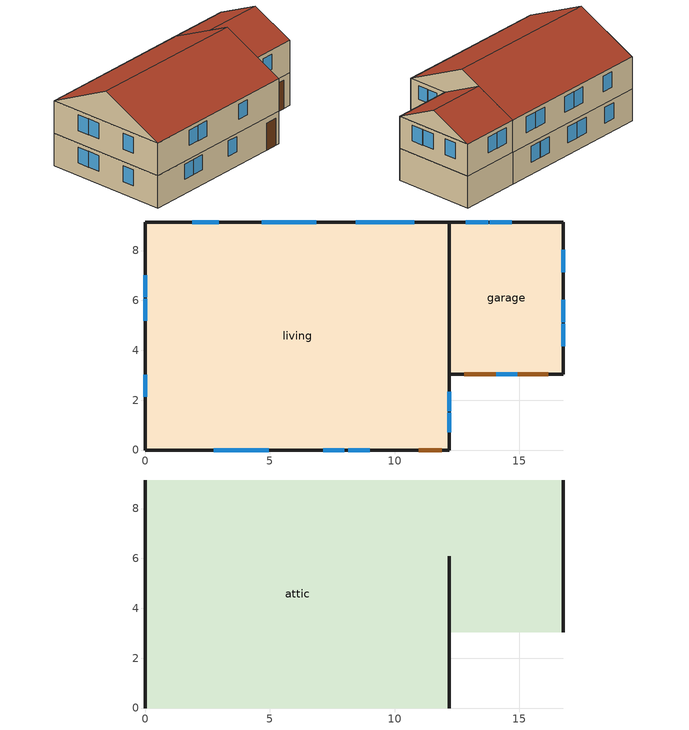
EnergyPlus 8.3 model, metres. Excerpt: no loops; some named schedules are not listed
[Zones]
garage
 floor ground (GrndUninsUnfinGrgFloor): 16.76,9.14 16.76,3.05 12.19,3.05 12.19,9.14 z0
 wall outside (ExtUninsUnfinWall): 16.76,3.05 16.76,9.14 12.19,9.14 12.19,3.05 16.76,3.05 z0:2.44
 door (GarageDoors): 12.8,3.05 16.15,3.05 z0:2.13
living
 floor to garage (UnfinInsFinFloor): 16.76,9.14 16.76,3.05 12.19,3.05 12.19,9.14 z2.44
 floor adiabatic (FinUninsFinFloor): 12.19,9.14 12.19,0 0,0 0,9.14 z2.44
 floor ground (Slab): 12.19,9.14 12.19,0 0,0 0,9.14 z0
 wall outside (ExtInsFinWall): 12.19,9.14 0,9.14 0,0 12.19,0 12.19,3.05 16.76,3.05 16.76,9.14 12.19,9.14 z2.44:4.88; 0,9.14 0,0 12.19,0 12.19,3.05 12.19,9.14 0,9.14 z0:2.44
 window (Sub Surface 26-Glass): 10.79,9.14 9.88,9.14 z3.38:4.57
 window (Sub Surface 27-Glass): 9.82,9.14 8.93,9.14 z3.38:4.57
 window (Sub Surface 28-Glass): 6.86,9.14 5.97,9.14 z3.38:4.57
 window (Sub Surface 29-Glass): 5.91,9.14 5.01,9.14 z3.38:4.57
 window (Sub Surface 30-Glass): 2.95,9.14 2.06,9.14 z3.38:4.57
 window (Sub Surface 14-Glass): 0,7.02 0,6.13 z0.93:2.13
 window (Sub Surface 15-Glass): 0,6.07 0,5.19 z0.93:2.13
 window (Sub Surface 16-Glass): 0,3.01 0,2.13 z0.93:2.13
 window (Sub Surface 21-Glass): 16.76,4.16 16.76,5.06 z3.37:4.57
 window (Sub Surface 22-Glass): 16.76,5.12 16.76,6.02 z3.37:4.57
 window (Sub Surface 23-Glass): 16.76,7.13 16.76,8.03 z3.37:4.57
 window (Sub Surface 24-Glass): 14.7,9.14 13.81,9.14 z3.38:4.57
 window (Sub Surface 25-Glass): 13.75,9.14 12.85,9.14 z3.38:4.57
 window (Sub Surface 9-Glass): 14.08,3.05 14.93,3.05 z3.44:4.57
 window (Sub Surface 32-Glass): 2.79,9.14 1.89,9.14 z0.93:2.13
 window (Sub Surface 33-Glass): 5.58,9.14 4.68,9.14 z0.93:2.13
 window (Sub Surface 34-Glass): 6.55,9.14 5.64,9.14 z0.93:2.13
 window (Sub Surface 35-Glass): 9.34,9.14 8.43,9.14 z0.93:2.13
 window (Sub Surface 36-Glass): 10.3,9.14 9.4,9.14 z0.93:2.13
 window (Sub Surface 10-Glass): 12.19,0.71 12.19,1.49 z3.53:4.57
 window (Sub Surface 18-Glass): 12.19,1.55 12.19,2.33 z3.53:4.57
 window (Sub Surface 19-Glass): 12.19,0.71 12.19,1.49 z1.1:2.13
 window (Sub Surface 20-Glass): 12.19,1.55 12.19,2.33 z1.1:2.13
 window (Sub Surface 3-Glass): 2.74,0 3.59,0 z1.08:2.21
 window (Sub Surface 4-Glass): 3.65,0 4.5,0 z1.08:2.21
 window (Sub Surface 5-Glass): 7.13,0 7.98,0 z1.08:2.21
 window (Sub Surface 11-Glass): 0,7.02 0,6.13 z3.37:4.57
 window (Sub Surface 12-Glass): 0,6.07 0,5.19 z3.37:4.57
 window (Sub Surface 13-Glass): 0,3.01 0,2.13 z3.37:4.57
 window (Sub Surface 6-Glass): 3.2,0 4.04,0 z3.44:4.57
 window (Sub Surface 7-Glass): 4.1,0 4.95,0 z3.44:4.57
 window (Sub Surface 8-Glass): 8.15,0 9,0 z3.44:4.57
 door (LivingDoors): 10.97,0 11.89,0 z0:2.03
 ceiling adiabatic (RevFinUninsFinFloor): 12.19,0 12.19,9.14 0,9.14 0,0 z2.44
attic
 floor to living (FinInsUnfinUAFloor): 12.19,9.14 12.19,0 0,0 0,9.14 z4.88; 16.76,9.14 16.76,3.05 12.19,3.05 12.19,9.14 z4.88
 wall outside (ExtUninsUnfinWall): 12.19,4.57,7.16 12.19,0,4.88 12.19,3.05,4.88 12.19,6.1,6.4; 0,4.57,7.16 0,9.14,4.88 0,0,4.88; 16.76,6.1,6.4 16.76,3.05,4.88 16.76,9.14,4.88
 roof outside (UnfinInsExtRoof): 12.19,4.57,7.16 12.19,9.14,4.88 0,9.14,4.88 0,4.57,7.16; 0,4.57,7.16 0,0,4.88 12.19,0,4.88 12.19,4.57,7.16; 16.76,6.1,6.4 16.76,9.14,4.88 12.19,9.14,4.88 12.19,6.1,6.4; 12.19,6.1,6.4 12.19,3.05,4.88 16.76,3.05,4.88 16.76,6.1,6.4
[Building]
simple residential geometry
[Site:Location]
Site 1: Latitude {deg}=39.74; Longitude {deg}=-105.18; Time Zone {hr}=-7; Elevation {m}=1829
[Site:WaterMainsTemperature]
Calculation Method=Correlation; Annual Average Outdoor Air Temperature {C}=9.76111; Maximum Difference In Monthly Average Outdoor Air Temperatures {deltaC}=22.8111
[SizingPeriod:DesignDay] Month=7; Day of Month=21; Day Type=SummerDesignDay; Daily Dry-Bulb Temperature Range {deltaC}=15.2; Dry-Bulb Temperature Range Modifier Type=DefaultMultipliers; Barometric Pressure {Pa}=81198; Wind Speed {m/s}=4.9; Wind Direction {deg}=0; Rain Indicator=No; Snow Indicator=No; Daylight Saving Time Indicator=No; Solar Model Indicator=ASHRAETau; ASHRAE Clear Sky Optical Depth for Beam Irradiance (taub)=0.424; ASHRAE Clear Sky Optical Depth for Diffuse Irradiance (taud)=2.025
Name | Maximum Dry-Bulb Temperature {C} | Humidity Condition Type | Wetbulb or DewPoint at Maximum Dry-Bulb {C} | Enthalpy at Maximum Dry-Bulb {J/kg}
Denver Centennial  Golden   N Ann Clg .4% Condns DB=>MWB | 33 | Wetbulb | 15.7
Denver Centennial  Golden   N Ann Clg .4% Condns DP=>MDB | 20.2 | Dewpoint | 16.1
Denver Centennial  Golden   N Ann Clg .4% Condns Enth=>MDB | 27.3 | Enthalpy |  | 59700
Denver Centennial  Golden   N Ann Clg .4% Condns WB=>MDB | 27.3 | Wetbulb | 18.4
[Site:GroundTemperature:BuildingSurface]
5.66205, 3.91754, 3.7762, 4.60196, 7.92101, 11.2274, 14.0969, 15.9192, 16.0823, 14.6138, 11.8262, 8.62144
[Site:GroundTemperature:Deep]
9.76111, 9.76111, 9.76111, 9.76111, 9.76111, 9.76111, 9.76111, 9.76111, 9.76111, 9.76111, 9.76111, 9.76111
[Site:WeatherStation]
Wind Sensor Height Above Ground {m}=9.99744; Wind Speed Profile Exponent=0.15; Wind Speed Profile Boundary Layer Thickness {m}=269.992; Air Temperature Sensor Height Above Ground {m}=1.5
[Site:HeightVariation]
Wind Speed Profile Exponent=0.25; Wind Speed Profile Boundary Layer Thickness {m}=358.445; Air Temperature Gradient Coefficient {K/m}=0.0065
[Material]
Name | Roughness | Thickness {m} | Conductivity {W/m-K} | Density {kg/m3} | Specific Heat {J/kg-K} | Thermal Absorptance | Solar Absorptance | Visible Absorptance
AddforCTFCalc; Plywood-3_4in; Plywood-3_4in 1; Plywood-3_4in 2 | Rough | 0.01905 | 0.11544 | 512.591 | 1214.172 | 0.9 | 0.7 | 0.7
CarpetBareLayer; CarpetBareLayer 1 | Rough | 0.0127 | 0.0433377 | 54.4628 | 1339.776 | 0.9 | 0.9 | 0.7
Concrete-4in | Rough | 0.1016 | 1.3112 | 2242.58 | 837.36 | 0.9 | 0.7 | 0.7
DoorMaterial; GarageDoorMaterial | Smooth | 0.0633984 | 0.0873133 | 512.591 | 1214.172 | 0.9 | 0.7 | 0.7
ExteriorFinish | Rough | 0.009525 | 0.0901424 | 177.805 | 1046.7 | 0.9 | 0.3 | 0.3
FloorMass; FloorMass 1 | Rough | 0.015875 | 0.11544 | 544.628 | 1214.172 | 0.9 | 0.6 | 0.7
GarageFurnitureMaterial | Rough | 0.1524 | 0.11544 | 640.739 | 1214.172 | 0.9 | 0.7 | 0.7
GypsumBoard-Ceiling; GypsumBoard-Ceiling 1 | Rough | 0.0127 | 0.160266 | 800.923 | 837.36 | 0.9 | 0.3 | 0.1
GypsumBoard-ExtWall; PartitionWallMass 1 | Rough | 0.0127 | 0.160266 | 800.923 | 837.36 | 0.9 | 0.5 | 0.1
IntFloorIns | Rough | 0.1397 | 1.90462 | 106.355 | 1151.63 | 0.9 | 0.7 | 0.7
LivingFurnitureMaterial | Rough | 0.1524 | 0.11544 | 640.739 | 1214.172 | 0.9 | 0.6 | 0.1
Mat-Fic-Slab | Rough | 0.0254 | 0.0217519 | 40.0462 | 1214.172 | 0.9 | 0.7 | 0.7
Plywood-1_2in; Plywood-1_2in 1 | Rough | 0.0127 | 0.11544 | 512.591 | 1214.172 | 0.9 | 0.7 | 0.7
RoofingMaterial | Rough | 0.0094488 | 0.162689 | 1121.29 | 1465.38 | 0.91 | 0.85 | 0.85
SlabCarpetBareEquivalentMaterial | Rough | 0.0254 | 0.0866804 | 40.0462 | 1214.172 | 0.9 | 0.6 | 0.7
SlabMass | Rough | 0.1016 | 1.31247 | 2242.58 | 837.36 | 0.9 | 0.6 | 0.7
SlabSoil-12in; Soil-12in | Rough | 0.3048 | 1.73073 | 1842.12 | 418.68 | 0.9 | 0.7 | 0.7
StudandAirFloor | Rough | 0.0889 | 0.448724 | 67.468 | 1211.59 | 0.9 | 0.7 | 0.7
StudandAirWall; StudandAirWall 1 | Rough | 0.0889 | 0.4425 | 48.9212 | 1210.47 | 0.9 | 0.7 | 0.7
StudandCavity | Rough | 0.0889 | 0.338232 | 128.864 | 1213.01 | 0.9 | 0.7 | 0.7
UARoofIns | Rough | 0.18415 | 9.5252 | 36.7699 | 1209.11 | 0.9 | 0.7 | 0.7
[Material:NoMass]
Adiabatic: Roughness=Rough; Thermal Resistance {m2-K/W}=176.11; Thermal Absorptance=0.9; Solar Absorptance=0.7; Visible Absorptance=0.7
[WindowMaterial:Shade]
CoolingShade: Solar Transmittance=0.999; Solar Reflectance=0.00099; Visible Transmittance=0.999; Visible Reflectance=0.00099; Infrared Hemispherical Emissivity=1e-005; Infrared Transmittance=0.999; Thickness {m}=0.0001; Conductivity {W/m-K}=10000; Shade to Glass Distance {m}=0.001; Top Opening Multiplier=0; Bottom Opening Multiplier=0; Left-Side Opening Multiplier=0; Right-Side Opening Multiplier=0; Airflow Permeability=0
[WindowMaterial:SimpleGlazingSystem] U-Factor {W/m2-K}=2.15774; Solar Heat Gain Coefficient=0.308
Sub Surface 10-Win; Sub Surface 11-Win; Sub Surface 12-Win; Sub Surface 13-Win; Sub Surface 14-Win; Sub Surface 15-Win; Sub Surface 16-Win; Sub Surface 18-Win; Sub Surface 19-Win; Sub Surface 20-Win; Sub Surface 21-Win; Sub Surface 22-Win; Sub Surface 23-Win; Sub Surface 24-Win; Sub Surface 25-Win; Sub Surface 26-Win; Sub Surface 27-Win; Sub Surface 28-Win; Sub Surface 29-Win; Sub Surface 3-Win; Sub Surface 30-Win; Sub Surface 32-Win; Sub Surface 33-Win; Sub Surface 34-Win; Sub Surface 35-Win; Sub Surface 36-Win; Sub Surface 4-Win; Sub Surface 5-Win; Sub Surface 6-Win; Sub Surface 7-Win; Sub Surface 8-Win; Sub Surface 9-Win
[WindowProperty:ShadingControl]
WindowShadingControl: Shading Type=InteriorShade; Shading Control Type=OnIfScheduleAllows; Schedule=WindowShadingSchedule; Shading Control Is Scheduled=Yes; Glare Control Is Active=No; Shading Device Material=CoolingShade
[Construction]
ExtInsFinWall: ExteriorFinish, Plywood-1_2in, StudandCavity, GypsumBoard-ExtWall
ExtUninsUnfinWall: ExteriorFinish, Plywood-1_2in 1, StudandAirWall
FinInsUnfinUAFloor: GypsumBoard-Ceiling, AddforCTFCalc
FinUninsFinFloor: GypsumBoard-Ceiling 1, StudandAirFloor, Plywood-3_4in 2, FloorMass 1, CarpetBareLayer 1
FinUninsFinWall: PartitionWallMass 1, StudandAirWall 1, PartitionWallMass 1
GarageDoors: GarageDoorMaterial
GarageFurniture: GarageFurnitureMaterial
GrndUninsUnfinGrgFloor: Adiabatic, Soil-12in, Concrete-4in
LivingDoors: DoorMaterial
LivingFurniture: LivingFurnitureMaterial
RevFinUninsFinFloor: CarpetBareLayer 1, FloorMass 1, Plywood-3_4in 2, StudandAirFloor, GypsumBoard-Ceiling 1
Slab: Mat-Fic-Slab, SlabSoil-12in, SlabMass, SlabCarpetBareEquivalentMaterial
Sub Surface 10-Glass: Sub Surface 10-Win
Sub Surface 11-Glass: Sub Surface 11-Win
Sub Surface 12-Glass: Sub Surface 12-Win
Sub Surface 13-Glass: Sub Surface 13-Win
Sub Surface 14-Glass: Sub Surface 14-Win
Sub Surface 15-Glass: Sub Surface 15-Win
Sub Surface 16-Glass: Sub Surface 16-Win
Sub Surface 18-Glass: Sub Surface 18-Win
Sub Surface 19-Glass: Sub Surface 19-Win
Sub Surface 20-Glass: Sub Surface 20-Win
Sub Surface 21-Glass: Sub Surface 21-Win
Sub Surface 22-Glass: Sub Surface 22-Win
Sub Surface 23-Glass: Sub Surface 23-Win
Sub Surface 24-Glass: Sub Surface 24-Win
Sub Surface 25-Glass: Sub Surface 25-Win
Sub Surface 26-Glass: Sub Surface 26-Win
Sub Surface 27-Glass: Sub Surface 27-Win
Sub Surface 28-Glass: Sub Surface 28-Win
Sub Surface 29-Glass: Sub Surface 29-Win
Sub Surface 3-Glass: Sub Surface 3-Win
Sub Surface 30-Glass: Sub Surface 30-Win
Sub Surface 32-Glass: Sub Surface 32-Win
Sub Surface 33-Glass: Sub Surface 33-Win
Sub Surface 34-Glass: Sub Surface 34-Win
Sub Surface 35-Glass: Sub Surface 35-Win
Sub Surface 36-Glass: Sub Surface 36-Win
Sub Surface 4-Glass: Sub Surface 4-Win
Sub Surface 5-Glass: Sub Surface 5-Win
Sub Surface 6-Glass: Sub Surface 6-Win
Sub Surface 7-Glass: Sub Surface 7-Win
Sub Surface 8-Glass: Sub Surface 8-Win
Sub Surface 9-Glass: Sub Surface 9-Win
UnfinInsExtRoof: RoofingMaterial, Plywood-3_4in, UARoofIns
UnfinInsFinFloor: IntFloorIns, Plywood-3_4in 1, FloorMass, CarpetBareLayer
[Zone]
Name | Part of Total Floor Area
attic; living | Yes
garage
[OtherEquipment] Zone or ZoneList=living; Design Level Calculation Method=EquipmentLevel
Name | Schedule | Design Level {W} | Fraction Latent
baths internal gains | baths internal gains | 15.5553 | 0
pump internal gains | Pump flat load schedule | 0
showers internal gains | showers internal gains | 142.983 | 0.487197
sinks internal gains | sinks internal gains | 28.5215 | 0.31222
[InternalMass]
Name | Construction | Zone | Surface Area {m2}
first floor garage GarageSpaceFurniture | GarageFurniture | garage | 2.78709
Space 2 LivingPartition | FinUninsFinWall | living | 9.2903e-05
Space 2 LivingSpaceFurniture | LivingFurniture | living | 44.5935
[Exterior:Lights]
residential_exterior_lighting: Schedule=Int_lighting_annual_schedule 1; Design Level {W}=182.444
[ZoneInfiltration:FlowCoefficient]
Living Infiltration: Zone=living; Schedule=AlwaysOn; Flow Coefficient=1; Stack Coefficient=1; Pressure Exponent=1; Wind Coefficient=1; Shelter Factor=1
[ZoneVentilation:DesignFlowRate]
Natural Ventilation: Zone or ZoneList=living; Schedule=NatVent; Design Flow Rate Calculation Method=Flow/Zone; Design Flow Rate {m3/s}=0.001; Ventilation Type=Natural; Fan Pressure Rise {Pa}=0; Fan Total Efficiency=1; Constant Term Coefficient=1; Temperature Term Coefficient=0; Velocity Term Coefficient=0; Velocity Squared Term Coefficient=0
[ZoneInfiltration:EffectiveLeakageArea] Schedule=AlwaysOn
Name | Zone | Effective Air Leakage Area {cm2} | Stack Coefficient | Wind Coefficient
GarageInfiltration | garage | 94.2863 | 0.000129067 | 0.000141939
UAtcInfiltration | attic | 4640.51 | 0.000180048 | 0.000138569
[Schedule:Day:Interval]
Pump flat load schedule: No, 24:00, 1
[Schedule:Week:Daily]
Schedule:Week:Daily {880e931e-8337-4f75-81ad-e14c7563a5fa}: Schedule Day 129, Schedule Day 129, Schedule Day 129, Schedule Day 129, Schedule Day 129, Schedule Day 129, Schedule Day 129, Schedule Day 127, Schedule Day 127, Schedule Day 127, Schedule Day 127, Schedule Day 127
Schedule:Week:Daily {58696c84-e8cb-4a0b-b5d5-74110d8afb4a}: Schedule Day 129, Schedule Day 129, Schedule Day 129, Schedule Day 131, Schedule Day 131, Schedule Day 131, Schedule Day 131, Schedule Day 127, Schedule Day 127, Schedule Day 127, Schedule Day 127, Schedule Day 127
Schedule:Week:Daily {e5e2bb9f-7584-4ad9-8916-548c8f20cdb3}: Schedule Day 131, Schedule Day 131, Schedule Day 131, Schedule Day 131, Schedule Day 131, Schedule Day 131, Schedule Day 131, Schedule Day 127, Schedule Day 127, Schedule Day 127, Schedule Day 127, Schedule Day 127
Schedule:Week:Daily {fd92367c-56a3-48fc-ac63-416bcc1844b5}: Schedule Day 131, Schedule Day 131, Schedule Day 131, Schedule Day 133, Schedule Day 133, Schedule Day 133, Schedule Day 133, Schedule Day 127, Schedule Day 127, Schedule Day 127, Schedule Day 127, Schedule Day 127
Schedule:Week:Daily {d1f7ef07-7868-41c7-8b3b-375ea5bb23ff}: Schedule Day 133, Schedule Day 133, Schedule Day 133, Schedule Day 133, Schedule Day 133, Schedule Day 133, Schedule Day 133, Schedule Day 127, Schedule Day 127, Schedule Day 127, Schedule Day 127, Schedule Day 127
Schedule:Week:Daily {2e0e918f-f288-4352-b89b-654903539fce}: Schedule Day 133, Schedule Day 133, Schedule Day 133, Schedule Day 133, Schedule Day 133, Schedule Day 133, Schedule Day 135, Schedule Day 127, Schedule Day 127, Schedule Day 127, Schedule Day 127, Schedule Day 127
Schedule:Week:Daily {ba5b4f15-e662-4e21-9d24-3f6da1db6270}: Schedule Day 135, Schedule Day 135, Schedule Day 135, Schedule Day 135, Schedule Day 135, Schedule Day 135, Schedule Day 135, Schedule Day 127, Schedule Day 127, Schedule Day 127, Schedule Day 127, Schedule Day 127
Schedule:Week:Daily {27369600-231b-4c36-892b-1bbe62be1ff1}: Schedule Day 135, Schedule Day 137, Schedule Day 137, Schedule Day 137, Schedule Day 137, Schedule Day 137, Schedule Day 137, Schedule Day 127, Schedule Day 127, Schedule Day 127, Schedule Day 127, Schedule Day 127
Schedule:Week:Daily {530e92c9-6170-4c5d-85ba-4efa6178590d}: Schedule Day 137, Schedule Day 137, Schedule Day 137, Schedule Day 137, Schedule Day 137, Schedule Day 137, Schedule Day 137, Schedule Day 127, Schedule Day 127, Schedule Day 127, Schedule Day 127, Schedule Day 127
Schedule:Week:Daily {b6715858-0477-4748-9205-96195efbc363}: Schedule Day 137, Schedule Day 137, Schedule Day 137, Schedule Day 137, Schedule Day 139, Schedule Day 139, Schedule Day 139, Schedule Day 127, Schedule Day 127, Schedule Day 127, Schedule Day 127, Schedule Day 127
Schedule:Week:Daily {a37a36d4-fccf-40c2-93ea-fb253ce08434}: Schedule Day 139, Schedule Day 139, Schedule Day 139, Schedule Day 139, Schedule Day 139, Schedule Day 139, Schedule Day 139, Schedule Day 127, Schedule Day 127, Schedule Day 127, Schedule Day 127, Schedule Day 127
Schedule:Week:Daily {f0f3d7b0-8b6a-4b0b-8c70-31ea30bc9393}: Schedule Day 139, Schedule Day 139, Schedule Day 139, Schedule Day 139, Schedule Day 139, Schedule Day 139, Schedule Day 141, Schedule Day 127, Schedule Day 127, Schedule Day 127, Schedule Day 127, Schedule Day 127
Schedule:Week:Daily {7874ec51-fd98-44ba-9362-49d6bbdb60dd}: Schedule Day 141, Schedule Day 141, Schedule Day 141, Schedule Day 141, Schedule Day 141, Schedule Day 141, Schedule Day 141, Schedule Day 127, Schedule Day 127, Schedule Day 127, Schedule Day 127, Schedule Day 127
Schedule:Week:Daily {628c1765-bd99-4a28-b3fa-a4d62e2830da}: Schedule Day 141, Schedule Day 141, Schedule Day 143, Schedule Day 143, Schedule Day 143, Schedule Day 143, Schedule Day 143, Schedule Day 127, Schedule Day 127, Schedule Day 127, Schedule Day 127, Schedule Day 127
Schedule:Week:Daily {7364898a-608c-493f-ade4-9413d9b6ec44}: Schedule Day 143, Schedule Day 143, Schedule Day 143, Schedule Day 143, Schedule Day 143, Schedule Day 143, Schedule Day 143, Schedule Day 127, Schedule Day 127, Schedule Day 127, Schedule Day 127, Schedule Day 127
Schedule:Week:Daily {3655d57b-d693-45b3-8064-445279f0401b}: Schedule Day 143, Schedule Day 143, Schedule Day 143, Schedule Day 143, Schedule Day 143, Schedule Day 145, Schedule Day 145, Schedule Day 127, Schedule Day 127, Schedule Day 127, Schedule Day 127, Schedule Day 127
Schedule:Week:Daily {af8672fb-1192-4e82-9ba7-e411e6690201}: Schedule Day 145, Schedule Day 145, Schedule Day 145, Schedule Day 145, Schedule Day 145, Schedule Day 145, Schedule Day 145, Schedule Day 127, Schedule Day 127, Schedule Day 127, Schedule Day 127, Schedule Day 127
Schedule:Week:Daily {a00ac305-60ac-4ddf-83f0-6b3f09961356}: Schedule Day 147, Schedule Day 147, Schedule Day 147, Schedule Day 147, Schedule Day 147, Schedule Day 147, Schedule Day 147, Schedule Day 127, Schedule Day 127, Schedule Day 127, Schedule Day 127, Schedule Day 127
Schedule:Week:Daily {cdb656d9-fc10-4be9-aaa3-812b85e65d1c}: Schedule Day 147, Schedule Day 147, Schedule Day 147, Schedule Day 149, Schedule Day 149, Schedule Day 149, Schedule Day 149, Schedule Day 127, Schedule Day 127, Schedule Day 127, Schedule Day 127, Schedule Day 127
Schedule:Week:Daily {fde7066f-6829-4862-80ed-df085d9ba2c7}: Schedule Day 149, Schedule Day 149, Schedule Day 149, Schedule Day 149, Schedule Day 149, Schedule Day 149, Schedule Day 149, Schedule Day 127, Schedule Day 127, Schedule Day 127, Schedule Day 127, Schedule Day 127
Schedule:Week:Daily {77d47d23-d9a3-4cbe-94aa-e294d5749089}: Schedule Day 149, Schedule Day 149, Schedule Day 149, Schedule Day 149, Schedule Day 149, Schedule Day 151, Schedule Day 151, Schedule Day 127, Schedule Day 127, Schedule Day 127, Schedule Day 127, Schedule Day 127
Schedule:Week:Daily {70ac4c10-131e-4a4d-aa9f-9e4a9f708ea0}: Schedule Day 151, Schedule Day 151, Schedule Day 151, Schedule Day 151, Schedule Day 151, Schedule Day 151, Schedule Day 151, Schedule Day 127, Schedule Day 127, Schedule Day 127, Schedule Day 127, Schedule Day 127
Schedule:Week:Daily {3f04da95-bacf-4477-b73f-7366d1d8a9bc}: LightingWeekend1 1, LightingWinter 2, LightingWinter 2, LightingWinter 2, LightingWinter 2, LightingWinter 2, LightingWeekend1 1, Schedule Day 217, LightingSummer 3, LightingWinter 3, Schedule Day 217, Schedule Day 217
Schedule:Week:Daily {6a846958-fa81-46f9-a6af-97e7293196c5}: LightingWeekend1 1, LightingWinter 2, LightingWinter 2, LightingWeekday2 1, LightingWeekday2 1, LightingWeekday2 1, LightingWeekend2 1, Schedule Day 217, LightingSummer 3, LightingWinter 3, Schedule Day 217, Schedule Day 217
Schedule:Week:Daily {436be17a-e130-45c3-9e00-fd5ec5a5915c}: LightingWeekend2 1, LightingWeekday2 1, LightingWeekday2 1, LightingWeekday2 1, LightingWeekday2 1, LightingWeekday2 1, LightingWeekend2 1, Schedule Day 217, LightingSummer 3, LightingWinter 3, Schedule Day 217, Schedule Day 217
Schedule:Week:Daily {081664c4-7f1d-4f3a-9230-96ab727c830e}: LightingWeekend2 1, LightingWeekday2 1, LightingWeekday2 1, LightingWeekday3 1, LightingWeekday3 1, LightingWeekday3 1, LightingWeekend3 1, Schedule Day 217, LightingSummer 3, LightingWinter 3, Schedule Day 217, Schedule Day 217
Schedule:Week:Daily {47dd1c10-9ca1-42b7-a4f7-add9b6dd9791}: LightingWeekend3 1, LightingWeekday3 1, LightingWeekday3 1, LightingWeekday3 1, LightingWeekday3 1, LightingWeekday3 1, LightingWeekend3 1, Schedule Day 217, LightingSummer 3, LightingWinter 3, Schedule Day 217, Schedule Day 217
Schedule:Week:Daily {e432dfdc-7ad6-48cd-b2b5-96aa94418033}: LightingWeekend3 1, LightingWeekday3 1, LightingWeekday3 1, LightingWeekday3 1, LightingWeekday3 1, LightingWeekday3 1, LightingWeekend4 1, Schedule Day 217, LightingSummer 3, LightingWinter 3, Schedule Day 217, Schedule Day 217
Schedule:Week:Daily {0cd9315a-8aab-4e44-a7e7-b12901c9d13c}: LightingWeekend4 1, LightingWeekday4 1, LightingWeekday4 1, LightingWeekday4 1, LightingWeekday4 1, LightingWeekday4 1, LightingWeekend4 1, Schedule Day 217, LightingSummer 3, LightingWinter 3, Schedule Day 217, Schedule Day 217
Schedule:Week:Daily {fa186e65-ea45-479c-ba57-55133dc1d4da}: LightingWeekend4 1, LightingWeekday5 1, LightingWeekday5 1, LightingWeekday5 1, LightingWeekday5 1, LightingWeekday5 1, LightingWeekend5 1, Schedule Day 217, LightingSummer 3, LightingWinter 3, Schedule Day 217, Schedule Day 217
Schedule:Week:Daily {d7e62694-90fd-4d36-96bd-c5547757fb46}: LightingWeekend5 1, LightingWeekday5 1, LightingWeekday5 1, LightingWeekday5 1, LightingWeekday5 1, LightingWeekday5 1, LightingWeekend5 1, Schedule Day 217, LightingSummer 3, LightingWinter 3, Schedule Day 217, Schedule Day 217
Schedule:Week:Daily {2eb34a29-dc3a-4ad3-add2-69eb030ec183}: LightingWeekend5 1, LightingWeekday5 1, LightingWeekday5 1, LightingWeekday5 1, LightingSummer 2, LightingSummer 2, LightingWeekend6 1, Schedule Day 217, LightingSummer 3, LightingWinter 3, Schedule Day 217, Schedule Day 217
Schedule:Week:Daily {723e26e4-0691-4dcc-b8e0-101682032cd8}: LightingWeekend6 1, LightingSummer 2, LightingSummer 2, LightingSummer 2, LightingSummer 2, LightingSummer 2, LightingWeekend6 1, Schedule Day 217, LightingSummer 3, LightingWinter 3, Schedule Day 217, Schedule Day 217
Schedule:Week:Daily {21bc8534-4fa8-41f0-8e71-eef82e1da6c6}: LightingWeekend6 1, LightingSummer 2, LightingSummer 2, LightingSummer 2, LightingSummer 2, LightingSummer 2, LightingWeekend7 1, Schedule Day 217, LightingSummer 3, LightingWinter 3, Schedule Day 217, Schedule Day 217
Schedule:Week:Daily {1e2a35f2-d325-4663-9204-c4f46c730d3d}: LightingWeekend7 1, LightingWeekday7 1, LightingWeekday7 1, LightingWeekday7 1, LightingWeekday7 1, LightingWeekday7 1, LightingWeekend7 1, Schedule Day 217, LightingSummer 3, LightingWinter 3, Schedule Day 217, Schedule Day 217
Schedule:Week:Daily {295a307d-d872-4ef1-b45e-7b3fc0bea9a8}: LightingWeekend7 1, LightingWeekday7 1, LightingWeekday8 1, LightingWeekday8 1, LightingWeekday8 1, LightingWeekday8 1, LightingWeekend8 1, Schedule Day 217, LightingSummer 3, LightingWinter 3, Schedule Day 217, Schedule Day 217
Schedule:Week:Daily {ea3662c0-e484-4c4e-889d-667a3330807b}: Pump flat load schedule, Pump flat load schedule, Pump flat load schedule, Pump flat load schedule, Pump flat load schedule, Pump flat load schedule, Pump flat load schedule, Pump flat load schedule, Pump flat load schedule, Pump flat load schedule, Pump flat load schedule, Pump flat load schedule
Schedule:Week:Daily {32b7b0c3-8488-4f2a-9c92-23f4c4e83203}: Schedule Day 79, Schedule Day 79, Schedule Day 79, Schedule Day 79, Schedule Day 79, Schedule Day 79, Schedule Day 79, Schedule Day 77, Schedule Day 77, Schedule Day 77, Schedule Day 77, Schedule Day 77
Schedule:Week:Daily {9bf0843c-6898-424e-9aee-4a6830d1e079}: Schedule Day 79, Schedule Day 79, Schedule Day 79, Schedule Day 81, Schedule Day 81, Schedule Day 81, Schedule Day 81, Schedule Day 77, Schedule Day 77, Schedule Day 77, Schedule Day 77, Schedule Day 77
Schedule:Week:Daily {7ed27d4d-9857-485d-b2ee-bf5c275d9344}: Schedule Day 81, Schedule Day 81, Schedule Day 81, Schedule Day 81, Schedule Day 81, Schedule Day 81, Schedule Day 81, Schedule Day 77, Schedule Day 77, Schedule Day 77, Schedule Day 77, Schedule Day 77
Schedule:Week:Daily {5dc39070-65ef-4396-beea-fa54b1ea2b04}: Schedule Day 81, Schedule Day 81, Schedule Day 81, Schedule Day 83, Schedule Day 83, Schedule Day 83, Schedule Day 83, Schedule Day 77, Schedule Day 77, Schedule Day 77, Schedule Day 77, Schedule Day 77
Schedule:Week:Daily {550feb2b-2fdc-42bb-8551-1b8e35f4db09}: Schedule Day 83, Schedule Day 83, Schedule Day 83, Schedule Day 83, Schedule Day 83, Schedule Day 83, Schedule Day 83, Schedule Day 77, Schedule Day 77, Schedule Day 77, Schedule Day 77, Schedule Day 77
Schedule:Week:Daily {d25d202f-82a3-4efe-83af-5b48453e5071}: Schedule Day 83, Schedule Day 83, Schedule Day 83, Schedule Day 83, Schedule Day 83, Schedule Day 83, Schedule Day 85, Schedule Day 77, Schedule Day 77, Schedule Day 77, Schedule Day 77, Schedule Day 77
Schedule:Week:Daily {17295edb-b0ca-4c09-9c3a-c5c031baf38d}: Schedule Day 85, Schedule Day 85, Schedule Day 85, Schedule Day 85, Schedule Day 85, Schedule Day 85, Schedule Day 85, Schedule Day 77, Schedule Day 77, Schedule Day 77, Schedule Day 77, Schedule Day 77
Schedule:Week:Daily {e2c10f80-28a0-4845-b278-6f2b83b88568}: Schedule Day 85, Schedule Day 87, Schedule Day 87, Schedule Day 87, Schedule Day 87, Schedule Day 87, Schedule Day 87, Schedule Day 77, Schedule Day 77, Schedule Day 77, Schedule Day 77, Schedule Day 77
Schedule:Week:Daily {a9786179-0a24-485d-a641-5bb3e0052eb0}: Schedule Day 87, Schedule Day 87, Schedule Day 87, Schedule Day 87, Schedule Day 87, Schedule Day 87, Schedule Day 87, Schedule Day 77, Schedule Day 77, Schedule Day 77, Schedule Day 77, Schedule Day 77
Schedule:Week:Daily {11035970-1f03-4b57-bcd4-f2cb7a9f5d25}: Schedule Day 87, Schedule Day 87, Schedule Day 87, Schedule Day 87, Schedule Day 89, Schedule Day 89, Schedule Day 89, Schedule Day 77, Schedule Day 77, Schedule Day 77, Schedule Day 77, Schedule Day 77
Schedule:Week:Daily {f929f076-6306-413d-8048-23bf09248721}: Schedule Day 89, Schedule Day 89, Schedule Day 89, Schedule Day 89, Schedule Day 89, Schedule Day 89, Schedule Day 89, Schedule Day 77, Schedule Day 77, Schedule Day 77, Schedule Day 77, Schedule Day 77
Schedule:Week:Daily {b7987f56-c9a8-4a2a-a9a5-78063dbbfdd9}: Schedule Day 89, Schedule Day 89, Schedule Day 89, Schedule Day 89, Schedule Day 89, Schedule Day 89, Schedule Day 91, Schedule Day 77, Schedule Day 77, Schedule Day 77, Schedule Day 77, Schedule Day 77
Schedule:Week:Daily {207b5401-34f9-4bd4-989a-48c9457df6f2}: Schedule Day 91, Schedule Day 91, Schedule Day 91, Schedule Day 91, Schedule Day 91, Schedule Day 91, Schedule Day 91, Schedule Day 77, Schedule Day 77, Schedule Day 77, Schedule Day 77, Schedule Day 77
Schedule:Week:Daily {a7ff26bb-616a-49a4-b1c6-8e7b9eb4a4ff}: Schedule Day 91, Schedule Day 91, Schedule Day 93, Schedule Day 93, Schedule Day 93, Schedule Day 93, Schedule Day 93, Schedule Day 77, Schedule Day 77, Schedule Day 77, Schedule Day 77, Schedule Day 77
Schedule:Week:Daily {ef2e6810-77e7-4706-ab18-de12db2ed668}: Schedule Day 93, Schedule Day 93, Schedule Day 93, Schedule Day 93, Schedule Day 93, Schedule Day 93, Schedule Day 93, Schedule Day 77, Schedule Day 77, Schedule Day 77, Schedule Day 77, Schedule Day 77
Schedule:Week:Daily {6302b0f3-a33b-47e3-b2c0-1ff62387571d}: Schedule Day 93, Schedule Day 93, Schedule Day 93, Schedule Day 93, Schedule Day 93, Schedule Day 95, Schedule Day 95, Schedule Day 77, Schedule Day 77, Schedule Day 77, Schedule Day 77, Schedule Day 77
Schedule:Week:Daily {f88c2deb-2742-4665-8e31-733d4b3e7306}: Schedule Day 95, Schedule Day 95, Schedule Day 95, Schedule Day 95, Schedule Day 95, Schedule Day 95, Schedule Day 95, Schedule Day 77, Schedule Day 77, Schedule Day 77, Schedule Day 77, Schedule Day 77
Schedule:Week:Daily {52c2528e-6648-4d19-abe7-c6ee0325d197}: Schedule Day 97, Schedule Day 97, Schedule Day 97, Schedule Day 97, Schedule Day 97, Schedule Day 97, Schedule Day 97, Schedule Day 77, Schedule Day 77, Schedule Day 77, Schedule Day 77, Schedule Day 77
Schedule:Week:Daily {da062d7c-92c0-4801-8bf7-e23c63addccb}: Schedule Day 97, Schedule Day 97, Schedule Day 97, Schedule Day 99, Schedule Day 99, Schedule Day 99, Schedule Day 99, Schedule Day 77, Schedule Day 77, Schedule Day 77, Schedule Day 77, Schedule Day 77
Schedule:Week:Daily {d8bb001f-e9b5-4660-9878-4882518fa5e3}: Schedule Day 99, Schedule Day 99, Schedule Day 99, Schedule Day 99, Schedule Day 99, Schedule Day 99, Schedule Day 99, Schedule Day 77, Schedule Day 77, Schedule Day 77, Schedule Day 77, Schedule Day 77
Schedule:Week:Daily {4e5531d3-f996-4f36-8f07-fb2fe02f66b4}: Schedule Day 99, Schedule Day 99, Schedule Day 99, Schedule Day 99, Schedule Day 99, Schedule Day 101, Schedule Day 101, Schedule Day 77, Schedule Day 77, Schedule Day 77, Schedule Day 77, Schedule Day 77
Schedule:Week:Daily {3b8b99ff-250c-48ed-bd35-fe8b258d0579}: Schedule Day 101, Schedule Day 101, Schedule Day 101, Schedule Day 101, Schedule Day 101, Schedule Day 101, Schedule Day 101, Schedule Day 77, Schedule Day 77, Schedule Day 77, Schedule Day 77, Schedule Day 77
Schedule:Week:Daily {815ecaa2-b182-4265-b9f7-0f1a8a99abc3}: Schedule Day 179, Schedule Day 179, Schedule Day 179, Schedule Day 179, Schedule Day 179, Schedule Day 179, Schedule Day 179, Schedule Day 177, Schedule Day 177, Schedule Day 177, Schedule Day 177, Schedule Day 177
Schedule:Week:Daily {d76a7883-52cb-4d89-96d7-dbdbd7e5d1f5}: Schedule Day 179, Schedule Day 179, Schedule Day 179, Schedule Day 181, Schedule Day 181, Schedule Day 181, Schedule Day 181, Schedule Day 177, Schedule Day 177, Schedule Day 177, Schedule Day 177, Schedule Day 177
Schedule:Week:Daily {85f96d68-06ab-4578-bc5f-f7c3c8e0e3e2}: Schedule Day 181, Schedule Day 181, Schedule Day 181, Schedule Day 181, Schedule Day 181, Schedule Day 181, Schedule Day 181, Schedule Day 177, Schedule Day 177, Schedule Day 177, Schedule Day 177, Schedule Day 177
Schedule:Week:Daily {17c8d696-4caa-4964-a9bc-92b363588bb2}: Schedule Day 181, Schedule Day 181, Schedule Day 181, Schedule Day 183, Schedule Day 183, Schedule Day 183, Schedule Day 183, Schedule Day 177, Schedule Day 177, Schedule Day 177, Schedule Day 177, Schedule Day 177
Schedule:Week:Daily {24c95b94-146b-44e5-a016-aa47bce6e5e8}: Schedule Day 183, Schedule Day 183, Schedule Day 183, Schedule Day 183, Schedule Day 183, Schedule Day 183, Schedule Day 183, Schedule Day 177, Schedule Day 177, Schedule Day 177, Schedule Day 177, Schedule Day 177
Schedule:Week:Daily {b08daf6c-5cbe-4bb9-9c9e-5c498a236f4e}: Schedule Day 183, Schedule Day 183, Schedule Day 183, Schedule Day 183, Schedule Day 183, Schedule Day 183, Schedule Day 185, Schedule Day 177, Schedule Day 177, Schedule Day 177, Schedule Day 177, Schedule Day 177
Schedule:Week:Daily {d84d076b-715c-4d3d-8ab2-498708561b74}: Schedule Day 185, Schedule Day 185, Schedule Day 185, Schedule Day 185, Schedule Day 185, Schedule Day 185, Schedule Day 185, Schedule Day 177, Schedule Day 177, Schedule Day 177, Schedule Day 177, Schedule Day 177
Schedule:Week:Daily {f370f5c4-2963-4f74-8eef-ad043f79da86}: Schedule Day 185, Schedule Day 187, Schedule Day 187, Schedule Day 187, Schedule Day 187, Schedule Day 187, Schedule Day 187, Schedule Day 177, Schedule Day 177, Schedule Day 177, Schedule Day 177, Schedule Day 177
Schedule:Week:Daily {7911d1d2-14c2-47ec-8035-81b7f8935644}: Schedule Day 187, Schedule Day 187, Schedule Day 187, Schedule Day 187, Schedule Day 187, Schedule Day 187, Schedule Day 187, Schedule Day 177, Schedule Day 177, Schedule Day 177, Schedule Day 177, Schedule Day 177
Schedule:Week:Daily {4ef9e45d-a421-475d-a7f2-96f8f39e349a}: Schedule Day 187, Schedule Day 187, Schedule Day 187, Schedule Day 187, Schedule Day 189, Schedule Day 189, Schedule Day 189, Schedule Day 177, Schedule Day 177, Schedule Day 177, Schedule Day 177, Schedule Day 177
Schedule:Week:Daily {1f818352-9887-4494-bc82-b860d606a620}: Schedule Day 189, Schedule Day 189, Schedule Day 189, Schedule Day 189, Schedule Day 189, Schedule Day 189, Schedule Day 189, Schedule Day 177, Schedule Day 177, Schedule Day 177, Schedule Day 177, Schedule Day 177
Schedule:Week:Daily {bc6554a0-5481-4210-8f7f-efcfbdfb12fc}: Schedule Day 189, Schedule Day 189, Schedule Day 189, Schedule Day 189, Schedule Day 189, Schedule Day 189, Schedule Day 191, Schedule Day 177, Schedule Day 177, Schedule Day 177, Schedule Day 177, Schedule Day 177
Schedule:Week:Daily {d3d16864-9a8f-4e17-9eeb-2c5930738b43}: Schedule Day 191, Schedule Day 191, Schedule Day 191, Schedule Day 191, Schedule Day 191, Schedule Day 191, Schedule Day 191, Schedule Day 177, Schedule Day 177, Schedule Day 177, Schedule Day 177, Schedule Day 177
Schedule:Week:Daily {3fa13cce-8f44-4085-b19e-b80ab58e43bc}: Schedule Day 191, Schedule Day 191, Schedule Day 193, Schedule Day 193, Schedule Day 193, Schedule Day 193, Schedule Day 193, Schedule Day 177, Schedule Day 177, Schedule Day 177, Schedule Day 177, Schedule Day 177
Schedule:Week:Daily {a2174246-c31c-4922-8b3e-406c699ed282}: Schedule Day 193, Schedule Day 193, Schedule Day 193, Schedule Day 193, Schedule Day 193, Schedule Day 193, Schedule Day 193, Schedule Day 177, Schedule Day 177, Schedule Day 177, Schedule Day 177, Schedule Day 177
Schedule:Week:Daily {07b5ce45-46bf-49c3-99b2-0f1feec9075e}: Schedule Day 193, Schedule Day 193, Schedule Day 193, Schedule Day 193, Schedule Day 193, Schedule Day 195, Schedule Day 195, Schedule Day 177, Schedule Day 177, Schedule Day 177, Schedule Day 177, Schedule Day 177
Schedule:Week:Daily {0a708228-b860-42f7-bb73-51f20bc86efe}: Schedule Day 195, Schedule Day 195, Schedule Day 195, Schedule Day 195, Schedule Day 195, Schedule Day 195, Schedule Day 195, Schedule Day 177, Schedule Day 177, Schedule Day 177, Schedule Day 177, Schedule Day 177
Schedule:Week:Daily {ee834391-f4b5-4104-a1c7-44de9dc3df1c}: Schedule Day 197, Schedule Day 197, Schedule Day 197, Schedule Day 197, Schedule Day 197, Schedule Day 197, Schedule Day 197, Schedule Day 177, Schedule Day 177, Schedule Day 177, Schedule Day 177, Schedule Day 177
Schedule:Week:Daily {10e63ddf-e12f-4355-8ff3-f11edf372fe6}: Schedule Day 197, Schedule Day 197, Schedule Day 197, Schedule Day 199, Schedule Day 199, Schedule Day 199, Schedule Day 199, Schedule Day 177, Schedule Day 177, Schedule Day 177, Schedule Day 177, Schedule Day 177
Schedule:Week:Daily {91d7c205-b3fb-4466-b5d2-3cf434d67ef6}: Schedule Day 199, Schedule Day 199, Schedule Day 199, Schedule Day 199, Schedule Day 199, Schedule Day 199, Schedule Day 199, Schedule Day 177, Schedule Day 177, Schedule Day 177, Schedule Day 177, Schedule Day 177
Schedule:Week:Daily {f37801c2-e2c9-4977-865b-cc1d998366bd}: Schedule Day 199, Schedule Day 199, Schedule Day 199, Schedule Day 199, Schedule Day 199, Schedule Day 201, Schedule Day 201, Schedule Day 177, Schedule Day 177, Schedule Day 177, Schedule Day 177, Schedule Day 177
Schedule:Week:Daily {882cc869-88d9-4db0-ab95-13dba19e847d}: Schedule Day 201, Schedule Day 201, Schedule Day 201, Schedule Day 201, Schedule Day 201, Schedule Day 201, Schedule Day 201, Schedule Day 177, Schedule Day 177, Schedule Day 177, Schedule Day 177, Schedule Day 177
Schedule:Week:Daily {e3e5f71d-4c03-4e61-bc66-c1937c89d4ea}: WindowShadingSchedule01d, WindowShadingSchedule01d, WindowShadingSchedule01d, WindowShadingSchedule01d, WindowShadingSchedule01d, WindowShadingSchedule01d, WindowShadingSchedule01d, Schedule Day 218, WindowShadingScheduleSummer, WindowShadingScheduleWinter, Schedule Day 218, Schedule Day 218
Schedule:Week:Daily {b082f576-3fd9-4deb-ac3a-f8b7a779ce45}: WindowShadingSchedule01d, WindowShadingSchedule01d, WindowShadingSchedule01d, WindowShadingSchedule02d, WindowShadingSchedule02d, WindowShadingSchedule02d, WindowShadingSchedule02d, Schedule Day 218, WindowShadingScheduleSummer, WindowShadingScheduleWinter, Schedule Day 218, Schedule Day 218
Schedule:Week:Daily {1275f557-4777-4603-9161-88bb2df2960d}: WindowShadingSchedule02d, WindowShadingSchedule02d, WindowShadingSchedule02d, WindowShadingSchedule02d, WindowShadingSchedule02d, WindowShadingSchedule02d, WindowShadingSchedule02d, Schedule Day 218, WindowShadingScheduleSummer, WindowShadingScheduleWinter, Schedule Day 218, Schedule Day 218
Schedule:Week:Daily {5a1b4870-b4ea-4813-86c8-5797a03f2bd7}: WindowShadingSchedule02d, WindowShadingSchedule02d, WindowShadingSchedule02d, WindowShadingSchedule03d, WindowShadingSchedule03d, WindowShadingSchedule03d, WindowShadingSchedule03d, Schedule Day 218, WindowShadingScheduleSummer, WindowShadingScheduleWinter, Schedule Day 218, Schedule Day 218
Schedule:Week:Daily {c6f1cc73-1692-4bf4-8f38-956485de41ba}: WindowShadingSchedule03d, WindowShadingSchedule03d, WindowShadingSchedule03d, WindowShadingSchedule03d, WindowShadingSchedule03d, WindowShadingSchedule03d, WindowShadingSchedule03d, Schedule Day 218, WindowShadingScheduleSummer, WindowShadingScheduleWinter, Schedule Day 218, Schedule Day 218
Schedule:Week:Daily {16d8eabf-ae9c-40d1-abd0-91bf12a9b091}: WindowShadingSchedule03d, WindowShadingSchedule03d, WindowShadingSchedule03d, WindowShadingSchedule03d, WindowShadingSchedule03d, WindowShadingSchedule03d, WindowShadingSchedule04d, Schedule Day 218, WindowShadingScheduleSummer, WindowShadingScheduleWinter, Schedule Day 218, Schedule Day 218
Schedule:Week:Daily {3b991811-600f-4750-ad00-8c28888764d0}: WindowShadingSchedule04d, WindowShadingSchedule04d, WindowShadingSchedule04d, WindowShadingSchedule04d, WindowShadingSchedule04d, WindowShadingSchedule04d, WindowShadingSchedule04d, Schedule Day 218, WindowShadingScheduleSummer, WindowShadingScheduleWinter, Schedule Day 218, Schedule Day 218
Schedule:Week:Daily {9ccf556e-7be4-4004-8493-a153e0ac578c}: WindowShadingSchedule04d, WindowShadingSchedule05d, WindowShadingSchedule05d, WindowShadingSchedule05d, WindowShadingSchedule05d, WindowShadingSchedule05d, WindowShadingSchedule05d, Schedule Day 218, WindowShadingScheduleSummer, WindowShadingScheduleWinter, Schedule Day 218, Schedule Day 218
Schedule:Week:Daily {9d004eee-d11f-4690-bf55-3ca7832e5af9}: WindowShadingSchedule05d, WindowShadingSchedule05d, WindowShadingSchedule05d, WindowShadingSchedule05d, WindowShadingSchedule05d, WindowShadingSchedule05d, WindowShadingSchedule05d, Schedule Day 218, WindowShadingScheduleSummer, WindowShadingScheduleWinter, Schedule Day 218, Schedule Day 218
Schedule:Week:Daily {0246103d-4518-42b6-ae9e-a691f8a9e685}: WindowShadingSchedule05d, WindowShadingSchedule05d, WindowShadingSchedule05d, WindowShadingSchedule05d, WindowShadingSchedule06d, WindowShadingSchedule06d, WindowShadingSchedule06d, Schedule Day 218, WindowShadingScheduleSummer, WindowShadingScheduleWinter, Schedule Day 218, Schedule Day 218
Schedule:Week:Daily {28562bb0-68cd-41ab-a2eb-41bd14ed8b54}: WindowShadingSchedule06d, WindowShadingSchedule06d, WindowShadingSchedule06d, WindowShadingSchedule06d, WindowShadingSchedule06d, WindowShadingSchedule06d, WindowShadingSchedule06d, Schedule Day 218, WindowShadingScheduleSummer, WindowShadingScheduleWinter, Schedule Day 218, Schedule Day 218
Schedule:Week:Daily {4a18ff4d-c68a-4ec2-be6e-e36811b85390}: WindowShadingSchedule06d, WindowShadingSchedule06d, WindowShadingSchedule06d, WindowShadingSchedule06d, WindowShadingSchedule06d, WindowShadingSchedule06d, WindowShadingSchedule07d, Schedule Day 218, WindowShadingScheduleSummer, WindowShadingScheduleWinter, Schedule Day 218, Schedule Day 218
Schedule:Week:Daily {82141b28-1a5d-415a-a5b6-388e01dea018}: WindowShadingSchedule07d, WindowShadingSchedule07d, WindowShadingSchedule07d, WindowShadingSchedule07d, WindowShadingSchedule07d, WindowShadingSchedule07d, WindowShadingSchedule07d, Schedule Day 218, WindowShadingScheduleSummer, WindowShadingScheduleWinter, Schedule Day 218, Schedule Day 218
Schedule:Week:Daily {1db63a94-1dda-4dc0-b48e-ebbdc9b3d02c}: WindowShadingSchedule07d, WindowShadingSchedule07d, WindowShadingSchedule08d, WindowShadingSchedule08d, WindowShadingSchedule08d, WindowShadingSchedule08d, WindowShadingSchedule08d, Schedule Day 218, WindowShadingScheduleSummer, WindowShadingScheduleWinter, Schedule Day 218, Schedule Day 218
Schedule:Week:Daily {22d9a410-3444-4975-856e-9f5fa719dd3e}: WindowShadingSchedule08d, WindowShadingSchedule08d, WindowShadingSchedule08d, WindowShadingSchedule08d, WindowShadingSchedule08d, WindowShadingSchedule08d, WindowShadingSchedule08d, Schedule Day 218, WindowShadingScheduleSummer, WindowShadingScheduleWinter, Schedule Day 218, Schedule Day 218
Schedule:Week:Daily {efa7fd6a-7f00-4737-a846-da4ef59c6f1f}: WindowShadingSchedule08d, WindowShadingSchedule08d, WindowShadingSchedule08d, WindowShadingSchedule08d, WindowShadingSchedule08d, WindowShadingSchedule09d, WindowShadingSchedule09d, Schedule Day 218, WindowShadingScheduleSummer, WindowShadingScheduleWinter, Schedule Day 218, Schedule Day 218
Schedule:Week:Daily {7d417cce-d0f0-4f14-abd0-e5d5cd9c2f38}: WindowShadingSchedule09d, WindowShadingSchedule09d, WindowShadingSchedule09d, WindowShadingSchedule09d, WindowShadingSchedule09d, WindowShadingSchedule09d, WindowShadingSchedule09d, Schedule Day 218, WindowShadingScheduleSummer, WindowShadingScheduleWinter, Schedule Day 218, Schedule Day 218
Schedule:Week:Daily {e13886f8-19af-4c4d-9e5a-3b963e731c2f}: WindowShadingSchedule10d, WindowShadingSchedule10d, WindowShadingSchedule10d, WindowShadingSchedule10d, WindowShadingSchedule10d, WindowShadingSchedule10d, WindowShadingSchedule10d, Schedule Day 218, WindowShadingScheduleSummer, WindowShadingScheduleWinter, Schedule Day 218, Schedule Day 218
Schedule:Week:Daily {033d5f16-5da1-47f2-b52b-ec6e67486dd7}: WindowShadingSchedule10d, WindowShadingSchedule10d, WindowShadingSchedule10d, WindowShadingSchedule11d, WindowShadingSchedule11d, WindowShadingSchedule11d, WindowShadingSchedule11d, Schedule Day 218, WindowShadingScheduleSummer, WindowShadingScheduleWinter, Schedule Day 218, Schedule Day 218
Schedule:Week:Daily {1885f6c6-89e1-4549-87c6-f8db774f9af6}: WindowShadingSchedule11d, WindowShadingSchedule11d, WindowShadingSchedule11d, WindowShadingSchedule11d, WindowShadingSchedule11d, WindowShadingSchedule11d, WindowShadingSchedule11d, Schedule Day 218, WindowShadingScheduleSummer, WindowShadingScheduleWinter, Schedule Day 218, Schedule Day 218
Schedule:Week:Daily {59646e22-eade-426f-b68f-bba8b2a42fbb}: WindowShadingSchedule11d, WindowShadingSchedule11d, WindowShadingSchedule11d, WindowShadingSchedule11d, WindowShadingSchedule11d, WindowShadingSchedule12d, WindowShadingSchedule12d, Schedule Day 218, WindowShadingScheduleSummer, WindowShadingScheduleWinter, Schedule Day 218, Schedule Day 218
Schedule:Week:Daily {e63e98af-538e-4f99-8c86-fda3aff49f01}: WindowShadingSchedule12d, WindowShadingSchedule12d, WindowShadingSchedule12d, WindowShadingSchedule12d, WindowShadingSchedule12d, WindowShadingSchedule12d, WindowShadingSchedule12d, Schedule Day 218, WindowShadingScheduleSummer, WindowShadingScheduleWinter, Schedule Day 218, Schedule Day 218
[Schedule:Year]
baths internal gains: Schedule:Week:Daily {880e931e-8337-4f75-81ad-e14c7563a5fa}, 1, 1, 1, 28, Schedule:Week:Daily {58696c84-e8cb-4a0b-b5d5-74110d8afb4a}, 1, 29, 2, 4, Schedule:Week:Daily {e5e2bb9f-7584-4ad9-8916-548c8f20cdb3}, 2, 5, 2, 25, Schedule:Week:Daily {fd92367c-56a3-48fc-ac63-416bcc1844b5}, 2, 26, 3, 4, Schedule:Week:Daily {d1f7ef07-7868-41c7-8b3b-375ea5bb23ff}, 3, 5, 3, 25, Schedule:Week:Daily {2e0e918f-f288-4352-b89b-654903539fce}, 3, 26, 4, 1, Schedule:Week:Daily {ba5b4f15-e662-4e21-9d24-3f6da1db6270}, 4, 2, 4, 29, Schedule:Week:Daily {27369600-231b-4c36-892b-1bbe62be1ff1}, 4, 30, 5, 6, Schedule:Week:Daily {530e92c9-6170-4c5d-85ba-4efa6178590d}, 5, 7, 5, 27, Schedule:Week:Daily {b6715858-0477-4748-9205-96195efbc363}, 5, 28, 6, 3, Schedule:Week:Daily {a37a36d4-fccf-40c2-93ea-fb253ce08434}, 6, 4, 6, 24, Schedule:Week:Daily {f0f3d7b0-8b6a-4b0b-8c70-31ea30bc9393}, 6, 25, 7, 1, Schedule:Week:Daily {7874ec51-fd98-44ba-9362-49d6bbdb60dd}, 7, 2, 7, 29, Schedule:Week:Daily {628c1765-bd99-4a28-b3fa-a4d62e2830da}, 7, 30, 8, 5, Schedule:Week:Daily {7364898a-608c-493f-ade4-9413d9b6ec44}, 8, 6, 8, 26, Schedule:Week:Daily {3655d57b-d693-45b3-8064-445279f0401b}, 8, 27, 9, 2, Schedule:Week:Daily {af8672fb-1192-4e82-9ba7-e411e6690201}, 9, 3, 9, 30, Schedule:Week:Daily {a00ac305-60ac-4ddf-83f0-6b3f09961356}, 10, 1, 10, 28, Schedule:Week:Daily {cdb656d9-fc10-4be9-aaa3-812b85e65d1c}, 10, 29, 11, 4, Schedule:Week:Daily {fde7066f-6829-4862-80ed-df085d9ba2c7}, 11, 5, 11, 25, Schedule:Week:Daily {77d47d23-d9a3-4cbe-94aa-e294d5749089}, 11, 26, 12, 2, Schedule:Week:Daily {70ac4c10-131e-4a4d-aa9f-9e4a9f708ea0}, 12, 3, 12, 31
Int_lighting_annual_schedule 1: Schedule:Week:Daily {3f04da95-bacf-4477-b73f-7366d1d8a9bc}, 1, 1, 1, 28, Schedule:Week:Daily {6a846958-fa81-46f9-a6af-97e7293196c5}, 1, 29, 2, 4, Schedule:Week:Daily {436be17a-e130-45c3-9e00-fd5ec5a5915c}, 2, 5, 2, 25, Schedule:Week:Daily {081664c4-7f1d-4f3a-9230-96ab727c830e}, 2, 26, 3, 4, Schedule:Week:Daily {47dd1c10-9ca1-42b7-a4f7-add9b6dd9791}, 3, 5, 3, 25, Schedule:Week:Daily {e432dfdc-7ad6-48cd-b2b5-96aa94418033}, 3, 26, 4, 1, Schedule:Week:Daily {0cd9315a-8aab-4e44-a7e7-b12901c9d13c}, 4, 2, 4, 29, Schedule:Week:Daily {fa186e65-ea45-479c-ba57-55133dc1d4da}, 4, 30, 5, 6, Schedule:Week:Daily {d7e62694-90fd-4d36-96bd-c5547757fb46}, 5, 7, 5, 27, Schedule:Week:Daily {2eb34a29-dc3a-4ad3-add2-69eb030ec183}, 5, 28, 6, 3, Schedule:Week:Daily {723e26e4-0691-4dcc-b8e0-101682032cd8}, 6, 4, 6, 24, Schedule:Week:Daily {21bc8534-4fa8-41f0-8e71-eef82e1da6c6}, 6, 25, 7, 1, Schedule:Week:Daily {1e2a35f2-d325-4663-9204-c4f46c730d3d}, 7, 2, 7, 29, Schedule:Week:Daily {295a307d-d872-4ef1-b45e-7b3fc0bea9a8}, 7, 30, 8, 5, Schedule:Week:Daily {e319bc3b-2fb3-47b7-afdb-25efdaa525f2}, 8, 6, 8, 26, Schedule:Week:Daily {e5ab3407-b624-4b02-a78d-d460e942ecc6}, 8, 27, 9, 2, Schedule:Week:Daily {fed8051d-a0c4-4084-a70d-cdf2f73b4fe0}, 9, 3, 9, 30, Schedule:Week:Daily {ca1066e7-ab6b-4205-941b-787210e50d68}, 10, 1, 10, 28, Schedule:Week:Daily {cab53349-46f3-4438-91b8-054dfee5bd27}, 10, 29, 11, 4, Schedule:Week:Daily {af5181cb-3033-497c-8e48-bd4ef1f9f8ab}, 11, 5, 11, 25, Schedule:Week:Daily {584b8a97-aef4-43bb-8edf-79e25b07390b}, 11, 26, 12, 2, Schedule:Week:Daily {fdf3ff80-8b0f-4afc-a55f-267c90ee073b}, 12, 3, 12, 31
Pump flat load schedule: Schedule:Week:Daily {ea3662c0-e484-4c4e-889d-667a3330807b}, 1, 1, 12, 31
showers internal gains: Schedule:Week:Daily {32b7b0c3-8488-4f2a-9c92-23f4c4e83203}, 1, 1, 1, 28, Schedule:Week:Daily {9bf0843c-6898-424e-9aee-4a6830d1e079}, 1, 29, 2, 4, Schedule:Week:Daily {7ed27d4d-9857-485d-b2ee-bf5c275d9344}, 2, 5, 2, 25, Schedule:Week:Daily {5dc39070-65ef-4396-beea-fa54b1ea2b04}, 2, 26, 3, 4, Schedule:Week:Daily {550feb2b-2fdc-42bb-8551-1b8e35f4db09}, 3, 5, 3, 25, Schedule:Week:Daily {d25d202f-82a3-4efe-83af-5b48453e5071}, 3, 26, 4, 1, Schedule:Week:Daily {17295edb-b0ca-4c09-9c3a-c5c031baf38d}, 4, 2, 4, 29, Schedule:Week:Daily {e2c10f80-28a0-4845-b278-6f2b83b88568}, 4, 30, 5, 6, Schedule:Week:Daily {a9786179-0a24-485d-a641-5bb3e0052eb0}, 5, 7, 5, 27, Schedule:Week:Daily {11035970-1f03-4b57-bcd4-f2cb7a9f5d25}, 5, 28, 6, 3, Schedule:Week:Daily {f929f076-6306-413d-8048-23bf09248721}, 6, 4, 6, 24, Schedule:Week:Daily {b7987f56-c9a8-4a2a-a9a5-78063dbbfdd9}, 6, 25, 7, 1, Schedule:Week:Daily {207b5401-34f9-4bd4-989a-48c9457df6f2}, 7, 2, 7, 29, Schedule:Week:Daily {a7ff26bb-616a-49a4-b1c6-8e7b9eb4a4ff}, 7, 30, 8, 5, Schedule:Week:Daily {ef2e6810-77e7-4706-ab18-de12db2ed668}, 8, 6, 8, 26, Schedule:Week:Daily {6302b0f3-a33b-47e3-b2c0-1ff62387571d}, 8, 27, 9, 2, Schedule:Week:Daily {f88c2deb-2742-4665-8e31-733d4b3e7306}, 9, 3, 9, 30, Schedule:Week:Daily {52c2528e-6648-4d19-abe7-c6ee0325d197}, 10, 1, 10, 28, Schedule:Week:Daily {da062d7c-92c0-4801-8bf7-e23c63addccb}, 10, 29, 11, 4, Schedule:Week:Daily {d8bb001f-e9b5-4660-9878-4882518fa5e3}, 11, 5, 11, 25, Schedule:Week:Daily {4e5531d3-f996-4f36-8f07-fb2fe02f66b4}, 11, 26, 12, 2, Schedule:Week:Daily {3b8b99ff-250c-48ed-bd35-fe8b258d0579}, 12, 3, 12, 31
sinks internal gains: Schedule:Week:Daily {815ecaa2-b182-4265-b9f7-0f1a8a99abc3}, 1, 1, 1, 28, Schedule:Week:Daily {d76a7883-52cb-4d89-96d7-dbdbd7e5d1f5}, 1, 29, 2, 4, Schedule:Week:Daily {85f96d68-06ab-4578-bc5f-f7c3c8e0e3e2}, 2, 5, 2, 25, Schedule:Week:Daily {17c8d696-4caa-4964-a9bc-92b363588bb2}, 2, 26, 3, 4, Schedule:Week:Daily {24c95b94-146b-44e5-a016-aa47bce6e5e8}, 3, 5, 3, 25, Schedule:Week:Daily {b08daf6c-5cbe-4bb9-9c9e-5c498a236f4e}, 3, 26, 4, 1, Schedule:Week:Daily {d84d076b-715c-4d3d-8ab2-498708561b74}, 4, 2, 4, 29, Schedule:Week:Daily {f370f5c4-2963-4f74-8eef-ad043f79da86}, 4, 30, 5, 6, Schedule:Week:Daily {7911d1d2-14c2-47ec-8035-81b7f8935644}, 5, 7, 5, 27, Schedule:Week:Daily {4ef9e45d-a421-475d-a7f2-96f8f39e349a}, 5, 28, 6, 3, Schedule:Week:Daily {1f818352-9887-4494-bc82-b860d606a620}, 6, 4, 6, 24, Schedule:Week:Daily {bc6554a0-5481-4210-8f7f-efcfbdfb12fc}, 6, 25, 7, 1, Schedule:Week:Daily {d3d16864-9a8f-4e17-9eeb-2c5930738b43}, 7, 2, 7, 29, Schedule:Week:Daily {3fa13cce-8f44-4085-b19e-b80ab58e43bc}, 7, 30, 8, 5, Schedule:Week:Daily {a2174246-c31c-4922-8b3e-406c699ed282}, 8, 6, 8, 26, Schedule:Week:Daily {07b5ce45-46bf-49c3-99b2-0f1feec9075e}, 8, 27, 9, 2, Schedule:Week:Daily {0a708228-b860-42f7-bb73-51f20bc86efe}, 9, 3, 9, 30, Schedule:Week:Daily {ee834391-f4b5-4104-a1c7-44de9dc3df1c}, 10, 1, 10, 28, Schedule:Week:Daily {10e63ddf-e12f-4355-8ff3-f11edf372fe6}, 10, 29, 11, 4, Schedule:Week:Daily {91d7c205-b3fb-4466-b5d2-3cf434d67ef6}, 11, 5, 11, 25, Schedule:Week:Daily {f37801c2-e2c9-4977-865b-cc1d998366bd}, 11, 26, 12, 2, Schedule:Week:Daily {882cc869-88d9-4db0-ab95-13dba19e847d}, 12, 3, 12, 31
WindowShadingSchedule: Schedule:Week:Daily {e3e5f71d-4c03-4e61-bc66-c1937c89d4ea}, 1, 1, 1, 28, Schedule:Week:Daily {b082f576-3fd9-4deb-ac3a-f8b7a779ce45}, 1, 29, 2, 4, Schedule:Week:Daily {1275f557-4777-4603-9161-88bb2df2960d}, 2, 5, 2, 25, Schedule:Week:Daily {5a1b4870-b4ea-4813-86c8-5797a03f2bd7}, 2, 26, 3, 4, Schedule:Week:Daily {c6f1cc73-1692-4bf4-8f38-956485de41ba}, 3, 5, 3, 25, Schedule:Week:Daily {16d8eabf-ae9c-40d1-abd0-91bf12a9b091}, 3, 26, 4, 1, Schedule:Week:Daily {3b991811-600f-4750-ad00-8c28888764d0}, 4, 2, 4, 29, Schedule:Week:Daily {9ccf556e-7be4-4004-8493-a153e0ac578c}, 4, 30, 5, 6, Schedule:Week:Daily {9d004eee-d11f-4690-bf55-3ca7832e5af9}, 5, 7, 5, 27, Schedule:Week:Daily {0246103d-4518-42b6-ae9e-a691f8a9e685}, 5, 28, 6, 3, Schedule:Week:Daily {28562bb0-68cd-41ab-a2eb-41bd14ed8b54}, 6, 4, 6, 24, Schedule:Week:Daily {4a18ff4d-c68a-4ec2-be6e-e36811b85390}, 6, 25, 7, 1, Schedule:Week:Daily {82141b28-1a5d-415a-a5b6-388e01dea018}, 7, 2, 7, 29, Schedule:Week:Daily {1db63a94-1dda-4dc0-b48e-ebbdc9b3d02c}, 7, 30, 8, 5, Schedule:Week:Daily {22d9a410-3444-4975-856e-9f5fa719dd3e}, 8, 6, 8, 26, Schedule:Week:Daily {efa7fd6a-7f00-4737-a846-da4ef59c6f1f}, 8, 27, 9, 2, Schedule:Week:Daily {7d417cce-d0f0-4f14-abd0-e5d5cd9c2f38}, 9, 3, 9, 30, Schedule:Week:Daily {e13886f8-19af-4c4d-9e5a-3b963e731c2f}, 10, 1, 10, 28, Schedule:Week:Daily {033d5f16-5da1-47f2-b52b-ec6e67486dd7}, 10, 29, 11, 4, Schedule:Week:Daily {1885f6c6-89e1-4549-87c6-f8db774f9af6}, 11, 5, 11, 25, Schedule:Week:Daily {59646e22-eade-426f-b68f-bba8b2a42fbb}, 11, 26, 12, 2, Schedule:Week:Daily {e63e98af-538e-4f99-8c86-fda3aff49f01}, 12, 3, 12, 31
NatVent: NatVent-Week, 1, 1, 1, 31, NatVent-Week, 2, 1, 2, 28, NatVent-Week, 3, 1, 3, 31, NatVent-Week, 4, 1, 4, 30, NatVent-Week, 5, 1, 5, 31, NatVent-Week, 6, 1, 6, 30, NatVent-Week, 7, 1, 7, 31, NatVent-Week, 8, 1, 8, 31, NatVent-Week, 9, 1, 9, 30, NatVent-Week, 10, 1, 10, 31, NatVent-Week, 11, 1, 11, 30, NatVent-Week, 12, 1, 12, 31
[Schedule:Constant]
AlwaysOn: Hourly Value=1
